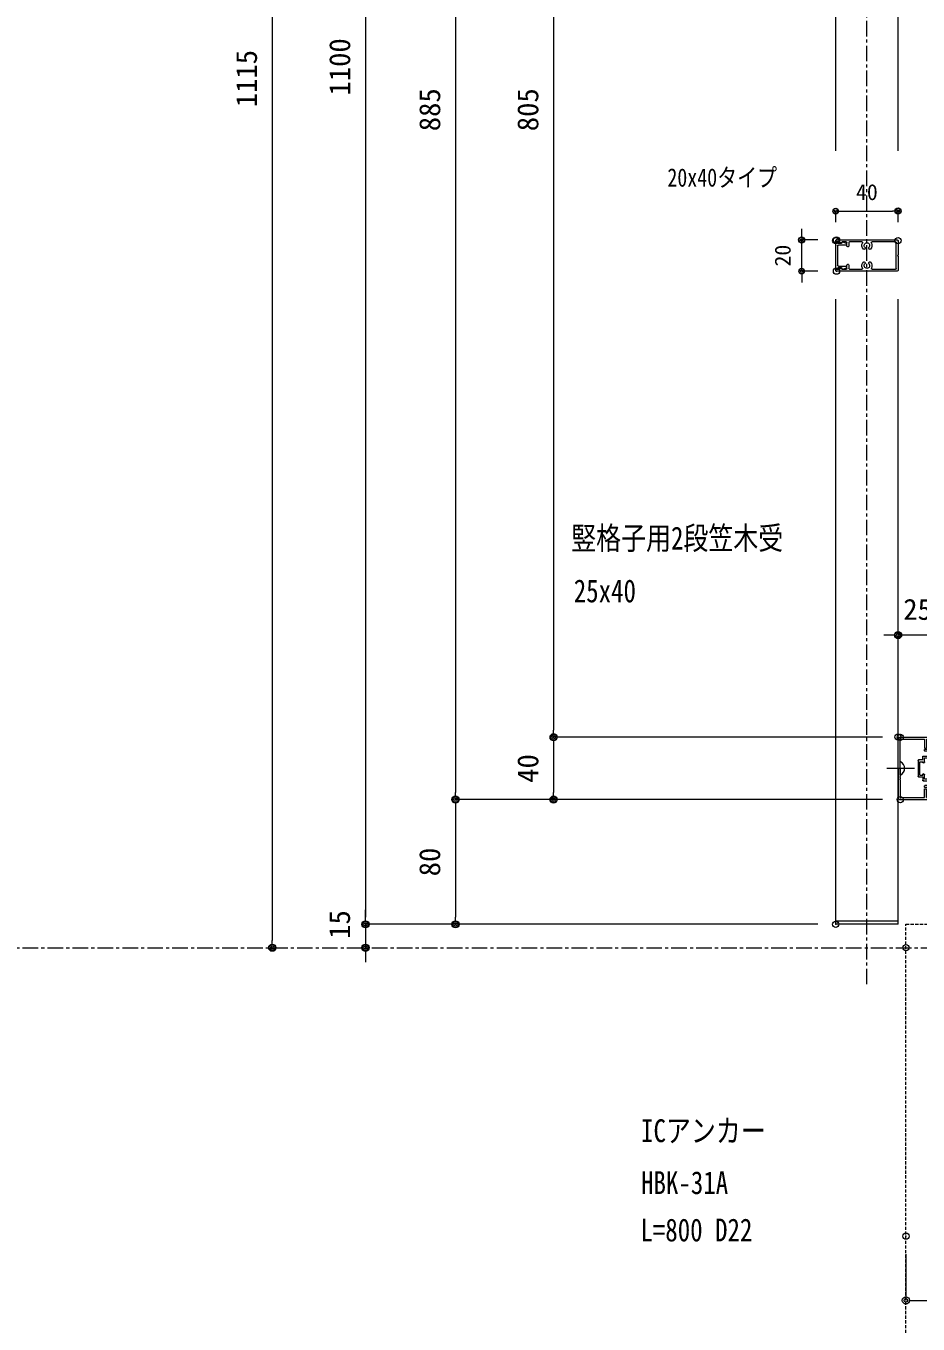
# Model space of a CAD drawing. Units: millimetres, scale not verified. Extents: x -1682 to 1682, y -1188 to 1188.
# Drawn here: x -689 to -116, y -733 to 99 of the extents above; entities that cross this region are included whole.
import ezdxf
from ezdxf.enums import TextEntityAlignment as Align

# ---------------------------------------------------------------- set-up
doc = ezdxf.new("R2010")
doc.units = ezdxf.units.MM
doc.header["$LTSCALE"] = 8
doc.header["$PDMODE"] = 32
doc.header["$PDSIZE"] = 4
doc.linetypes.add('USER1', pattern=[2, 1.25, -0.25, 0.25, -0.25])
doc.linetypes.add('USER3', pattern=[0.375, 0.25, -0.125])
for name, color, linetype, lineweight in [('0-0_0', 7, 'Continuous', 18), ('0-1_DEFPOINTS', 7, 'Continuous', 18), ('0-6_2躯体線', 4, 'Continuous', 18), ('0-7_3中心線', 2, 'USER1', 18), ('0-8_41ｱﾙﾐ', 6, 'Continuous', 18), ('0-9_1手摺寸法', 7, 'Continuous', 18), ('0-C_4アルミ', 6, 'Continuous', 18), ('0-D_KIJUN-A', 2, 'USER1', 18), ('0-F_2躯体隠れ', 6, 'USER3', 18), ('1-1_101', 7, 'Continuous', 18), ('1-2_3アルミ部材', 6, 'Continuous', 18)]:
    doc.layers.add(name, color=color, linetype=linetype, lineweight=lineweight)
doc.styles.add('ＭＳ ゴシック', font='')
doc.styles.get('ＭＳ ゴシック').set_extended_font_data('MS Gothic')

# ---------------------------------------------------------------- blocks, each defined once
blk = doc.blocks.new('_ORIGIN2')
at = {"layer": '0-0_0'}
blk.add_line((-0.5, 0), (-1, 0), dxfattribs=at)
for radius in [0.5, 0.25]:
    blk.add_circle((0, 0), radius, dxfattribs=at)
blk = doc.blocks.new('D6')
at = {"layer": '0-1_DEFPOINTS'}
for p in [(-271.347, 27.169), (14.005, 27.169)]:
    blk.add_point(p, dxfattribs=at)
at = {"layer": '0-9_1手摺寸法'}
for p, q in [((-271.347, 907.569), (-271.347, 31.769)), ((2.505, 27.169), (-271.347, 27.169))]:
    blk.add_line(p, q, dxfattribs=at)
at = {"layer": '0-9_1手摺寸法', "xscale": 4.6, "yscale": 4.6, "rotation": 270}
blk.add_blockref('_ORIGIN2', (-271.347, 27.169), dxfattribs=at)
at = {"layer": '0-9_1手摺寸法', "style": 'ＭＳ ゴシック'}
blk.add_text('885', height=13.49, rotation=90, dxfattribs=at).set_placement((-277.097, 455.869), align=Align.BOTTOM_LEFT)
blk = doc.blocks.new('D7')
at = {"layer": '0-1_DEFPOINTS'}
for p in [(14.005, 872.169), (-208.417, 67.169), (14.005, 67.169)]:
    blk.add_point(p, dxfattribs=at)
at = {"layer": '0-9_1手摺寸法'}
for p, q in [((2.505, 872.169), (-208.417, 872.169)), ((-208.417, 867.569), (-208.417, 71.769)), ((2.505, 67.169), (-208.417, 67.169))]:
    blk.add_line(p, q, dxfattribs=at)
at = {"layer": '0-9_1手摺寸法', "xscale": 4.6, "yscale": 4.6}
for p, rotation in [((-208.417, 872.169), 90), ((-208.417, 67.169), 270)]:
    blk.add_blockref('_ORIGIN2', p, dxfattribs=dict(at, rotation=rotation))
at = {"layer": '0-9_1手摺寸法', "style": 'ＭＳ ゴシック'}
blk.add_text('805', height=13.49, rotation=90, dxfattribs=at).set_placement((-214.167, 455.869), align=Align.BOTTOM_LEFT)
blk = doc.blocks.new('D8')
at = {"layer": '0-1_DEFPOINTS'}
for p in [(-388.824, -67.831), (17.505, -67.831)]:
    blk.add_point(p, dxfattribs=at)
at = {"layer": '0-9_1手摺寸法'}
blk.add_line((-388.824, 1042.569), (-388.824, -63.231), dxfattribs=at)
at = {"layer": '0-9_1手摺寸法', "xscale": 4.6, "yscale": 4.6, "rotation": 270}
blk.add_blockref('_ORIGIN2', (-388.824, -67.831), dxfattribs=at)
at = {"layer": '0-9_1手摺寸法', "style": 'ＭＳ ゴシック'}
blk.add_text('1115', height=13.49, rotation=90, dxfattribs=at).set_placement((-394.574, 471.269), align=Align.BOTTOM_LEFT)
blk = doc.blocks.new('D9')
at = {"layer": '0-1_DEFPOINTS'}
for p in [(-329.062, -52.831), (-27.495, -52.831)]:
    blk.add_point(p, dxfattribs=at)
at = {"layer": '0-9_1手摺寸法'}
for p, q in [((-329.062, 1042.569), (-329.062, -48.231)), ((-38.995, -52.831), (-329.062, -52.831))]:
    blk.add_line(p, q, dxfattribs=at)
at = {"layer": '0-9_1手摺寸法', "xscale": 4.6, "yscale": 4.6, "rotation": 270}
blk.add_blockref('_ORIGIN2', (-329.062, -52.831), dxfattribs=at)
at = {"layer": '0-9_1手摺寸法', "style": 'ＭＳ ゴシック'}
blk.add_text('1100', height=13.49, rotation=90, dxfattribs=at).set_placement((-334.812, 478.769), align=Align.BOTTOM_LEFT)
blk = doc.blocks.new('D10')
at = {"layer": '0-1_DEFPOINTS'}
for p in [(-27.495, -52.831), (-329.062, -67.831), (17.505, -67.831)]:
    blk.add_point(p, dxfattribs=at)
at = {"layer": '0-9_1手摺寸法'}
for p, q in [((-329.062, -48.231), (-329.062, -43.631)), ((-38.995, -52.831), (-329.062, -52.831)), ((-329.062, -52.831), (-329.062, -67.831)), ((-329.062, -72.431), (-329.062, -77.031))]:
    blk.add_line(p, q, dxfattribs=at)
at = {"layer": '0-9_1手摺寸法', "xscale": 4.6, "yscale": 4.6}
for p, rotation in [((-329.062, -52.831), 270), ((-329.062, -67.831), 90)]:
    blk.add_blockref('_ORIGIN2', p, dxfattribs=dict(at, rotation=rotation))
at = {"layer": '0-9_1手摺寸法', "style": 'ＭＳ ゴシック'}
blk.add_text('15', height=13.49, rotation=90, dxfattribs=at).set_placement((-334.923, -62.129), align=Align.BOTTOM_LEFT)
blk = doc.blocks.new('D11')
at = {"layer": '0-1_DEFPOINTS'}
for p in [(14.005, 27.169), (-271.347, -52.831), (-27.495, -52.831)]:
    blk.add_point(p, dxfattribs=at)
at = {"layer": '0-9_1手摺寸法'}
for p, q in [((2.505, 27.169), (-271.347, 27.169)), ((-271.347, 22.569), (-271.347, -48.231)), ((-38.995, -52.831), (-271.347, -52.831))]:
    blk.add_line(p, q, dxfattribs=at)
at = {"layer": '0-9_1手摺寸法', "xscale": 4.6, "yscale": 4.6}
for p, rotation in [((-271.347, 27.169), 90), ((-271.347, -52.831), 270)]:
    blk.add_blockref('_ORIGIN2', p, dxfattribs=dict(at, rotation=rotation))
at = {"layer": '0-9_1手摺寸法', "style": 'ＭＳ ゴシック'}
blk.add_text('80', height=13.49, rotation=90, dxfattribs=at).set_placement((-277.097, -22.031), align=Align.BOTTOM_LEFT)
blk = doc.blocks.new('D13')
at = {"layer": '0-1_DEFPOINTS'}
for p in [(14.005, 67.169), (-208.417, 27.169), (14.005, 27.169)]:
    blk.add_point(p, dxfattribs=at)
at = {"layer": '0-9_1手摺寸法'}
for p, q in [((2.505, 67.169), (-208.417, 67.169)), ((-208.417, 62.569), (-208.417, 31.769)), ((2.505, 27.169), (-208.417, 27.169))]:
    blk.add_line(p, q, dxfattribs=at)
at = {"layer": '0-9_1手摺寸法', "xscale": 4.6, "yscale": 4.6}
for p, rotation in [((-208.417, 67.169), 90), ((-208.417, 27.169), 270)]:
    blk.add_blockref('_ORIGIN2', p, dxfattribs=dict(at, rotation=rotation))
at = {"layer": '0-9_1手摺寸法', "style": 'ＭＳ ゴシック'}
blk.add_text('40', height=13.49, rotation=90, dxfattribs=at).set_placement((-214.167, 37.969), align=Align.BOTTOM_LEFT)
blk = doc.blocks.new('D31')
at = {"layer": '0-1_DEFPOINTS'}
for p in [(17.505, -252.831), (92.505, -254.023), (92.505, -294.039)]:
    blk.add_point(p, dxfattribs=at)
at = {"layer": '0-9_1手摺寸法'}
for p, q in [((17.505, -264.331), (17.505, -294.039)), ((92.505, -265.523), (92.505, -294.039)), ((22.105, -294.039), (87.905, -294.039))]:
    blk.add_line(p, q, dxfattribs=at)
at = {"layer": '0-9_1手摺寸法', "xscale": 4.6, "yscale": 4.6, "rotation": 180}
blk.add_blockref('_ORIGIN2', (17.505, -294.039), dxfattribs=at)
at = {"layer": '0-9_1手摺寸法', "xscale": 4.6, "yscale": 4.6}
blk.add_blockref('_ORIGIN2', (92.505, -294.039), dxfattribs=at)
at = {"layer": '0-9_1手摺寸法', "style": 'ＭＳ ゴシック'}
blk.add_text('75', height=13.49, dxfattribs=at).set_placement((45.805, -288.289), align=Align.BOTTOM_LEFT)
blk = doc.blocks.new('D38')
at = {"layer": '0-1_DEFPOINTS'}
for p in [(-49.325, 386.092), (-26.995, 386.092), (-26.995, 366.092)]:
    blk.add_point(p, dxfattribs=at)
at = {"layer": '0-9_1手摺寸法'}
for p, q in [((-49.325, 389.692), (-49.325, 393.292)), ((-38.995, 386.092), (-49.325, 386.092)), ((-49.325, 366.092), (-49.325, 386.092)), ((-38.995, 366.092), (-49.325, 366.092)), ((-49.325, 362.492), (-49.325, 358.892))]:
    blk.add_line(p, q, dxfattribs=at)
at = {"layer": '0-9_1手摺寸法', "xscale": 3.6, "yscale": 3.6}
for p, rotation in [((-49.325, 386.092), 270), ((-49.325, 366.092), 90)]:
    blk.add_blockref('_ORIGIN2', p, dxfattribs=dict(at, rotation=rotation))
at = {"layer": '0-9_1手摺寸法', "style": 'ＭＳ ゴシック'}
blk.add_text('20', height=10.26, rotation=90, dxfattribs=at).set_placement((-53.325, 369.092), align=Align.BOTTOM_LEFT)
blk = doc.blocks.new('D39')
at = {"layer": '0-1_DEFPOINTS'}
for p in [(12.505, 404.62), (-27.495, 385.592), (12.505, 385.592)]:
    blk.add_point(p, dxfattribs=at)
at = {"layer": '0-9_1手摺寸法'}
for p, q in [((-27.495, 397.592), (-27.495, 404.62)), ((-23.895, 404.62), (8.905, 404.62)), ((12.505, 397.592), (12.505, 404.62))]:
    blk.add_line(p, q, dxfattribs=at)
at = {"layer": '0-9_1手摺寸法', "xscale": 3.6, "yscale": 3.6, "rotation": 180}
blk.add_blockref('_ORIGIN2', (-27.495, 404.62), dxfattribs=at)
at = {"layer": '0-9_1手摺寸法', "xscale": 3.6, "yscale": 3.6}
blk.add_blockref('_ORIGIN2', (12.505, 404.62), dxfattribs=at)
at = {"layer": '0-9_1手摺寸法', "style": 'ＭＳ ゴシック'}
blk.add_text('40', height=10.26, dxfattribs=at).set_placement((-14.495, 408.62), align=Align.BOTTOM_LEFT)
blk = doc.blocks.new('kousiuke')
at = {"layer": '0-C_4アルミ'}
for p, q in [((-25, 4.456), (-25, 17.969)), ((-20.359, 17.555), (-24.832, 18.198)), ((-24.772, 18.167), (-20, 17.48)), ((-1.5, 20), (-23.5, 20)), ((-23.5, 12.23), (-23.5, 16.774)), ((-23.5, 16.774), (-20.68, 16.371)), ((-20, 18.7), (-20, 17.85)), ((-18.2, 18.7), (-20, 18.7)), ((-20, 18.456), (-19.75, 18.456)), ((-20, 18.456), (-20, 17.48)), ((-18.2, 18.7), (-18.2, 13)), ((-17, 18.7), (-17, 13)), ((-1.3, 18.7), (-17, 18.7)), ((-1.3, 7.3), (-1.3, 18.7)), ((0, 0), (0, 18.5)), ((-23.5, 12.23), (-17.2, 12.23)), ((-23.5, 7.956), (-23.5, 11.03)), ((-23.5, 11.03), (-17.2, 11.03)), ((-17, 13), (-18.2, 13)), ((-17, 12.03), (-17, 11.23)), ((-23.7, 4.256), (-24.8, 4.256)), ((-16, 7.956), (-23.5, 7.956)), ((-23.5, 6.756), (-23.5, 4.456)), ((-17, 6.756), (-23.5, 6.756)), ((-17, 6.756), (-17, 4)), ((-16.863, 3.81), (-16.063, 3.543)), ((-15.8, 5.456), (-15.8, 7.756)), ((-13, 5.456), (-15.8, 5.456)), ((-15.8, 3.733), (-15.8, 4.256)), ((-14, 4.256), (-15.8, 4.256)), ((-14, 4.256), (-14, -4.244)), ((-12.8, -5.244), (-12.8, 5.256)), ((-1.093, 7.169), (-1.3, 7.3)), ((-1.093, 6.831), (-1.3, 6.7)), ((-1.3, 5.8), (-1.3, 6.7)), ((-1.093, 5.669), (-1.3, 5.8)), ((-1.093, 5.331), (-1.3, 5.2)), ((-1.3, 0.3), (-1.3, 5.2)), ((-1.093, 0.169), (-1.3, 0.3)), ((0, 0), (0, -18.5)), ((-25, -4.444), (-25, -17.969)), ((-23.7, -4.244), (-24.8, -4.244)), ((-23.5, -6.744), (-23.5, -4.444)), ((-17, -6.744), (-23.5, -6.744)), ((-23.5, -7.944), (-23.5, -11.03)), ((-16, -7.944), (-23.5, -7.944)), ((-17, -3.988), (-17, -6.744)), ((-16.063, -3.532), (-16.863, -3.799)), ((-15.8, -4.244), (-15.8, -3.722)), ((-14, -4.244), (-15.8, -4.244)), ((-15.8, -5.444), (-13, -5.444)), ((-15.8, -5.444), (-15.8, -7.744)), ((-1.093, -0.169), (-1.3, -0.3)), ((-1.3, -0.3), (-1.3, -5.2)), ((-1.093, -5.331), (-1.3, -5.2)), ((-1.093, -5.669), (-1.3, -5.8)), ((-1.3, -5.8), (-1.3, -6.7)), ((-1.093, -6.831), (-1.3, -6.7)), ((-1.093, -7.169), (-1.3, -7.3)), ((-1.3, -7.3), (-1.3, -18.7)), ((-23.5, -11.03), (-17.2, -11.03)), ((-23.5, -12.23), (-23.5, -16.774)), ((-23.5, -12.23), (-17.2, -12.23)), ((-23.5, -16.762), (-20.68, -16.359)), ((-17, -13), (-18.2, -13)), ((-18.2, -18.7), (-18.2, -13)), ((-17, -11.23), (-17, -12.03)), ((-17, -18.7), (-17, -13)), ((-20.359, -17.544), (-24.832, -18.187)), ((-24.772, -18.156), (-20, -17.469)), ((-1.5, -20), (-23.5, -20)), ((-20, -18.444), (-20, -17.469)), ((-20, -18.689), (-20, -17.838)), ((-20, -18.444), (-19.75, -18.444)), ((-18.2, -18.7), (-20, -18.7)), ((-1.3, -18.7), (-17, -18.7))]:
    blk.add_line(p, q, dxfattribs=at)
for centre in [(-24.8, 4.456), (-23.7, 4.456), (-16.8, 4), (-16, 7.756), (-16, 3.733), (-13, 5.256), (-24.8, -4.444), (-23.7, -4.444), (-16.8, -3.988), (-16, -3.722), (-16, -7.744), (-13, -5.244)]:
    blk.add_circle(centre, 0.2, dxfattribs=at)
for centre, radius, start, end in [((-23.5, 18.5), 1.5, 90, 186.07138), ((-24.8, 17.969), 0.2, 81.8699, 180), ((-24.78, 18.416), 0.224, 199.469, 256.67183), ((-19.75, 17.206), 1.25, 221.91388, 90), ((-20.3, 17.85), 0.3, 258.69007, 0), ((-1.5, 18.5), 1.5, 0, 90), ((-17.2, 12.03), 0.2, 0, 90), ((-17.2, 11.23), 0.2, 270, 0), ((-1.2, 7), 0.2, 302.33353, 57.66647), ((-1.2, 5.5), 0.2, 302.33353, 57.66647), ((-1.2, 0), 0.2, 0, 57.66647), ((-1.2, 0), 0.2, 302.33353, 0), ((-1.2, -5.5), 0.2, 302.33353, 57.66647), ((-1.2, -7), 0.2, 302.33353, 57.66647), ((-19.75, -17.194), 1.25, 270, 138.08612), ((-17.2, -11.23), 0.2, 0, 90), ((-17.2, -12.03), 0.2, 270, 0), ((-24.8, -17.958), 0.2, 180, 278.1301), ((-23.5, -18.489), 1.5, 173.92862, 270), ((-24.78, -18.405), 0.224, 103.32817, 160.531), ((-20.3, -17.838), 0.3, 0, 101.30993), ((-1.5, -18.5), 1.5, 270, 0)]:
    blk.add_arc(centre, radius, start, end, dxfattribs=at)
blk = doc.blocks.new('D42')
at = {"layer": '0-1_DEFPOINTS'}
for p in [(12.505, 132.672), (12.505, 67.252), (37.505, 65.127)]:
    blk.add_point(p, dxfattribs=at)
at = {"layer": '0-9_1手摺寸法'}
for p, q in [((7.905, 132.672), (3.305, 132.672)), ((12.505, 78.752), (12.505, 132.672)), ((37.505, 132.672), (12.505, 132.672)), ((37.505, 76.627), (37.505, 132.672)), ((42.105, 132.672), (46.705, 132.672))]:
    blk.add_line(p, q, dxfattribs=at)
at = {"layer": '0-9_1手摺寸法', "xscale": 4.6, "yscale": 4.6}
blk.add_blockref('_ORIGIN2', (12.505, 132.672), dxfattribs=at)
at = {"layer": '0-9_1手摺寸法', "xscale": 4.6, "yscale": 4.6, "rotation": 180}
blk.add_blockref('_ORIGIN2', (37.505, 132.672), dxfattribs=at)
at = {"layer": '0-9_1手摺寸法', "style": 'ＭＳ ゴシック'}
blk.add_text('25', height=13.49, dxfattribs=at).set_placement((15.805, 138.422), align=Align.BOTTOM_LEFT)
blk = doc.blocks.new('A$C1BDE148E')
at = {"layer": '1-1_101'}
for p, q in [((0, 39.5), (0, 0.5)), ((1.2, 23.29), (1.2, 38.3)), ((1.7, 38.8), (18.3, 38.8)), ((18.8, 38.3), (18.8, 23.29)), ((20, 0.5), (20, 39.5)), ((1.2, 8.9), (1.2, 16.71)), ((4.819, 21.15), (5.331, 21.15)), ((5.331, 18.85), (4.819, 18.85)), ((14.669, 21.15), (15.181, 21.15)), ((15.181, 18.85), (14.669, 18.85)), ((18.8, 16.71), (18.8, 8.9)), ((3.9, 8.4), (1.7, 8.4)), ((18.3, 8.4), (16.1, 8.4)), ((0.5, 0), (1, 0)), ((1.2, 4.2), (1.2, 6.7)), ((1.2, 0.2), (1.2, 1.953)), ((1.221, 2.042), (2.055, 3.711)), ((1.876, 4), (1.4, 4)), ((1.7, 7.2), (3.9, 7.2)), ((4.4, 7.7), (4.4, 7.9)), ((15.6, 7.9), (15.6, 7.7)), ((16.1, 7.2), (18.3, 7.2)), ((17.945, 3.711), (18.779, 2.042)), ((18.6, 4), (18.124, 4)), ((18.8, 6.7), (18.8, 4.2)), ((18.8, 1.953), (18.8, 0.2)), ((19, 0), (19.5, 0))]:
    blk.add_line(p, q, dxfattribs=at)
blk.add_lwpolyline([(19.5, 40), (10.52, 40), (10, 39.7), (9.48, 40), (0.5, 40)], dxfattribs=at)
for centre, radius, start, end in [((0.5, 39.5), 0.5, 90, 180), ((1.7, 38.3), 0.5, 90, 180), ((18.3, 38.3), 0.5, 0, 90), ((19.5, 39.5), 0.5, 0, 90), ((1.7, 23.29), 0.5, 180, 298.6854), ((1.7, 16.71), 0.5, 61.3146, 180), ((3.5, 20), 1.75, 41.08233, 180), ((3.5, 20), 1.75, 180, 318.91767), ((3.5, 20), 3.25, 44.81308, 118.6854), ((3.5, 20), 3.25, 241.3146, 315.18692), ((5.331, 21.819), 0.669, 270, 0), ((5.331, 18.181), 0.669, 0, 90), ((5.331, 21.819), 0.669, 0, 44.81309), ((5.331, 18.181), 0.669, 315.18691, 0), ((14.669, 21.819), 0.669, 135.18691, 180), ((14.669, 21.819), 0.669, 180, 270), ((14.669, 18.181), 0.669, 90, 180), ((14.669, 18.181), 0.669, 180, 224.81309), ((16.5, 20), 3.25, 61.3146, 135.18692), ((16.5, 20), 3.25, 224.81308, 298.6854), ((16.5, 20), 1.75, 0, 138.91767), ((16.5, 20), 1.75, 221.08233, 0), ((18.3, 23.29), 0.5, 241.3146, 0), ((18.3, 16.71), 0.5, 0, 118.6854), ((1.7, 8.9), 0.5, 180, 270), ((3.9, 7.9), 0.5, 0, 90), ((16.1, 7.9), 0.5, 90, 180), ((18.3, 8.9), 0.5, 270, 0), ((0.5, 0.5), 0.5, 180, 270), ((1, 0.2), 0.2, 270, 0), ((1.7, 6.7), 0.5, 90, 180), ((1.4, 4.2), 0.2, 180, 270), ((1.4, 1.953), 0.2, 153.43495, 180), ((1.876, 3.8), 0.2, 333.43495, 90), ((3.9, 7.7), 0.5, 270, 0), ((16.1, 7.7), 0.5, 180, 270), ((18.124, 3.8), 0.2, 90, 206.56505), ((18.3, 6.7), 0.5, 0, 90), ((18.6, 4.2), 0.2, 270, 0), ((18.6, 1.953), 0.2, 0, 26.56505), ((19, 0.2), 0.2, 180, 270), ((19.5, 0.5), 0.5, 270, 0)]:
    blk.add_arc(centre, radius, start, end, dxfattribs=at)
blk = doc.blocks.new('A$C131E562A')
at = {"layer": '1-1_101'}
for p, q in [((0.798, 6.658), (0, 4.263)), ((0.062, 1), (0.062, 0.2)), ((0.19, 4), (0.712, 4)), ((0.712, 1.2), (0.262, 1.2)), ((0.262, 0), (17.462, 0)), ((0.912, 3.8), (0.912, 1.4)), ((1.612, 7), (1.273, 7)), ((2.112, 1.7), (2.112, 6.5)), ((15.112, 1.2), (2.612, 1.2)), ((15.612, 6.5), (15.612, 1.7)), ((16.452, 7), (16.112, 7)), ((16.812, 1.4), (16.812, 3.8)), ((17.725, 4.263), (16.926, 6.658)), ((17.012, 4), (17.535, 4)), ((17.462, 1.2), (17.012, 1.2)), ((17.662, 0.2), (17.662, 1))]:
    blk.add_line(p, q, dxfattribs=at)
for centre, radius, start, end in [((0.19, 4.2), 0.2, 161.56505, 270), ((0.262, 1), 0.2, 90, 180), ((0.262, 0.2), 0.2, 180, 270), ((0.712, 3.8), 0.2, 0, 90), ((0.712, 1.4), 0.2, 270, 0), ((1.273, 6.5), 0.5, 90, 161.56505), ((1.612, 6.5), 0.5, 0, 90), ((2.612, 1.7), 0.5, 180, 270), ((15.112, 1.7), 0.5, 270, 0), ((16.112, 6.5), 0.5, 90, 180), ((16.452, 6.5), 0.5, 18.43495, 90), ((17.012, 3.8), 0.2, 90, 180), ((17.012, 1.4), 0.2, 180, 270), ((17.462, 1), 0.2, 0, 90), ((17.462, 0.2), 0.2, 270, 0), ((17.535, 4.2), 0.2, 270, 18.43495)]:
    blk.add_arc(centre, radius, start, end, dxfattribs=at)

msp = doc.modelspace()

# ---------------------------------------------------------------- linework, layer by layer
at = {"layer": '0-6_2躯体線'}
for p, q in [((-127.935, -381.093), (-127.935, -372.453)), ((-127.615, -372.453), (-127.935, -372.453)), ((-118.682, -376.773), (-136.488, -376.773)), ((-127.615, -381.093), (-127.935, -381.093))]:
    msp.add_line(p, q, dxfattribs=at)
msp.add_arc((-129.98, -376.773), 4.925, 298.69866, 61.30134, dxfattribs=at)
at = {"layer": '0-7_3中心線'}
msp.add_line((-149.235, -515.234), (-149.235, 638.235), dxfattribs=at)
at = {"layer": '0-8_41ｱﾙﾐ'}
for p, q in [((-169.235, 19.331), (-169.235, 623.227)), ((-129.235, 19.331), (-129.235, 623.227)), ((-169.235, -476.773), (-169.235, -75.867)), ((-129.235, -476.773), (-129.235, -75.867)), ((-129.235, -474.773), (-169.235, -474.773)), ((-129.235, -476.773), (-169.235, -476.773))]:
    msp.add_line(p, q, dxfattribs=at)
at = {"layer": '0-D_KIJUN-A'}
msp.add_line((-1362.66, -491.773), (264.192, -491.773), dxfattribs=at)
at = {"layer": '0-F_2躯体隠れ'}
for p, q in [((-124.235, -831.773), (-124.235, -476.773)), ((-124.235, -476.773), (-69.235, -476.773))]:
    msp.add_line(p, q, dxfattribs=at)

# ---------------------------------------------------------------- block references
at = {"layer": '0-9_1手摺寸法'}
for name in ['D8', 'D9', 'D6', 'D7', 'D39', 'D38', 'D42', 'D13', 'D11', 'D10', 'D31']:
    msp.add_blockref(name, (-141.739, -423.942), dxfattribs=at)
at = {"layer": '0-9_1手摺寸法', "rotation": 180}
msp.add_blockref('kousiuke', (-129.235, -376.773), dxfattribs=at)
at = {"layer": '1-2_3アルミ部材', "xscale": -1, "rotation": 270}
for name, p in [('A$C1BDE148E', (-169.235, -57.85)), ('A$C131E562A', (-169.235, -56.712))]:
    msp.add_blockref(name, p, dxfattribs=at)

# ---------------------------------------------------------------- texts
at = {"layer": '0-0_0', "style": 'ＭＳ ゴシック', "width": 0.8}
for s, height, p in [('20x40タイプ', 11.73, (-277.198, -7.145)), ('竪格子用2段笠木受', 14.66, (-338.858, -240.771)), ('25x40', 14.66, (-337.233, -274.628)), ('ICアンカー ', 14.66, (-294.065, -620.869)), ('HBK-31A', 14.66, (-294.065, -654.203)), ('L=800 D22', 14.66, (-294.492, -684.537))]:
    msp.add_text(s, height=height, dxfattribs=at).set_placement(p, align=Align.BOTTOM_LEFT)

doc.saveas('drawing.dxf')
